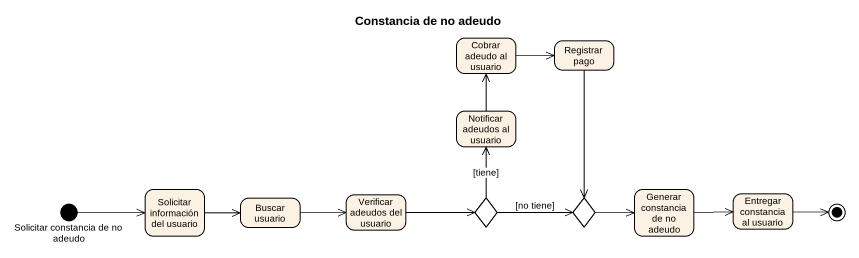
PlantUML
@startuml
title Constancia de no adeudo
hide empty description
state "Cobrar adeudo al usuario" as Cobrar_adeudo_al_usuario
state "Registrar pago" as Registrar_pago
state "Notificar adeudos al usuario" as Notificar_adeudos_al_usuario
state "Solicitar constancia de no adeudo" as Solicitar_constancia_de_no <<start>>
state "Solicitar información del usuario" as Solicitar_información_del
state "Buscar usuario" as Buscar_usuario
state "Verificar adeudos del usuario" as Verificar_adeudos_del
state choice1 <<choice>>
state choice2 <<choice>>
state "Generar constancia de no adeudo" as Generar_constancia_de_no
state "Entregar constancia al usuario" as Entregar_constancia_al
Cobrar_adeudo_al_usuario -right-> Registrar_pago
Registrar_pago --> choice2
Notificar_adeudos_al_usuario -up-> Cobrar_adeudo_al_usuario
Solicitar_constancia_de_no -right-> Solicitar_información_del
Solicitar_información_del -right-> Buscar_usuario
Buscar_usuario -right-> Verificar_adeudos_del
Verificar_adeudos_del -right-> choice1
choice1 -up-> Notificar_adeudos_al_usuario : [tiene]
choice1 -right-> choice2 : [no tiene]
choice2 -right-> Generar_constancia_de_no
Generar_constancia_de_no -right-> Entregar_constancia_al
Entregar_constancia_al -right-> [*]
@enduml
